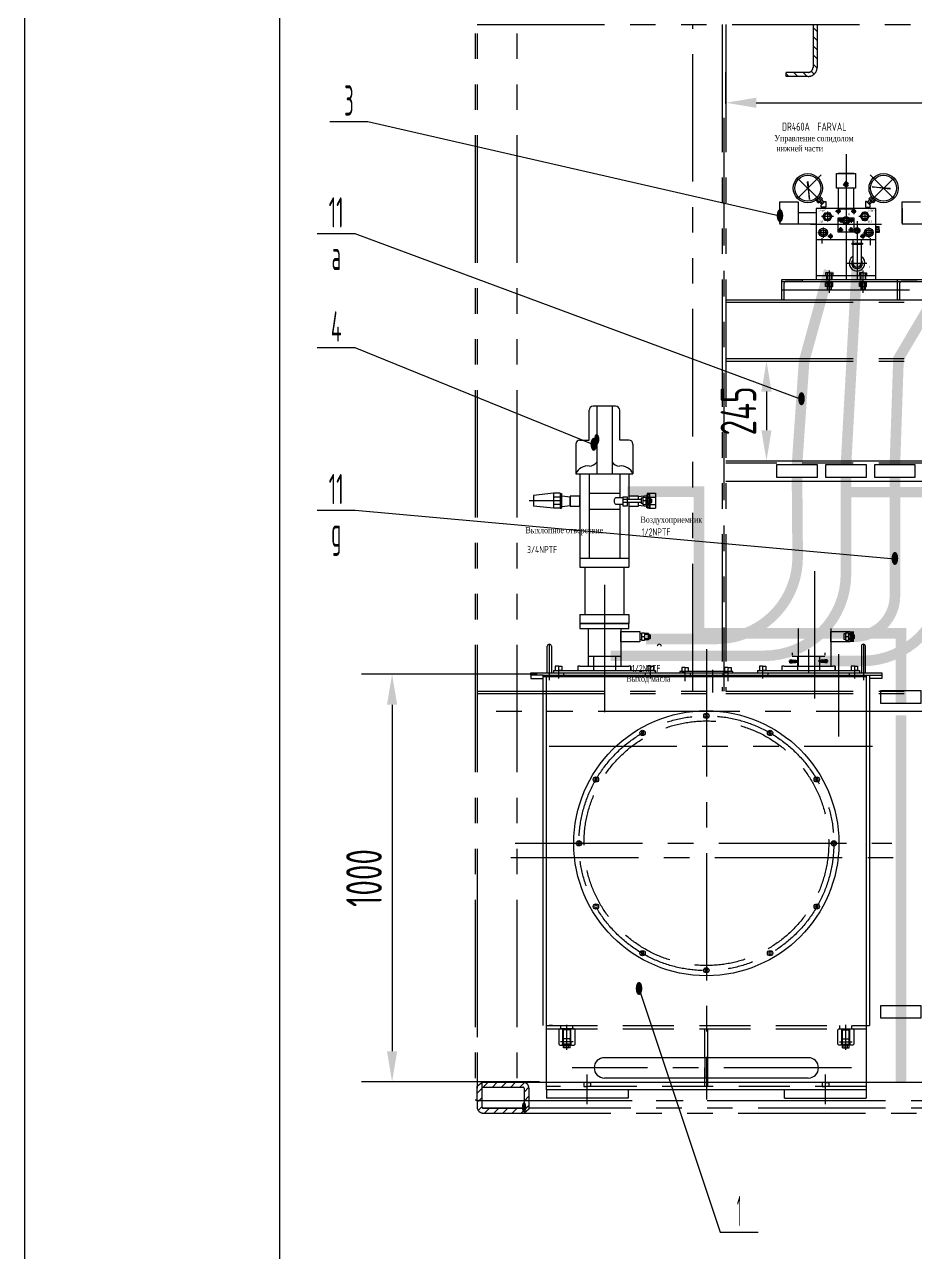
# Model space of a CAD drawing. Header units: millimetres. Extents: x 87 to 10587, y 0 to 7425.
# Drawn here: x 87 to 2271, y 1938 to 4950 of the extents above; entities that cross this region are included whole.
import ezdxf
from ezdxf.enums import TextEntityAlignment as Align

# ---------------------------------------------------------------- set-up
doc = ezdxf.new("R2010")
doc.units = ezdxf.units.MM
doc.header["$LTSCALE"] = 250
for name, pattern in [('F', [0.75, 0.5, -0.25]), ('G', [2, 1.25, -0.25, 0.25, -0.25]), ('K', [2.5, 1.25, -0.25, 0.25, -0.25, 0.25, -0.25])]:
    doc.linetypes.add(name, pattern=pattern)
for name, color, linetype in [('01', 7, 'Continuous'), ('02', 1, 'Continuous'), ('04', 2, 'F'), ('05', 4, 'G'), ('07', 6, 'K'), ('08', 1, 'Continuous'), ('11', 3, 'Continuous')]:
    doc.layers.add(name, color=color, linetype=linetype)
doc.styles.get("Standard").update_dxf_attribs({"font": 'isocp', "width": 0.707, "bigfont": 'intecad.shx'})
doc.dimstyles.new('INTE', dxfattribs={"dimscale": 25, "dimtxt": 3.5, "dimasz": 3, "dimexe": 3, "dimexo": 0, "dimgap": 1, "dimtad": 1, "dimdec": 1, "dimdsep": 46, "dimtxsty": 'Standard', "dimcen": 0, "dimclrd": 1, "dimclre": 1, "dimclrt": 3, "dimadec": 0, "dimazin": 0, "dimtfac": 1, "dimtdec": 1, "dimtmove": 0, "dimatfit": 0, "dimfxl": 1, "dimarcsym": 0})

# ---------------------------------------------------------------- blocks, each defined once
blk = doc.blocks.new('*D96')
at = {"layer": '08', "color": 1, "lineweight": -2}
for p, q in [((1343.5, 3356.3), (912.9, 3356.3)), ((987.9, 3281.3), (987.9, 2431.3)), ((1349.5, 2356.3), (912.9, 2356.3))]:
    blk.add_line(p, q, dxfattribs=at)
at = {"layer": '08', "color": 1}
for points in [[(975.4, 3281.3), (1000.4, 3281.3), (987.9, 3356.3)], [(975.4, 2431.3), (1000.4, 2431.3), (987.9, 2356.3)]]:
    blk.add_solid(points, dxfattribs=at)
at = {"layer": 'Defpoints', "color": 0}
for p in [(1343.5, 3356.3), (987.9, 2356.3), (1349.5, 2356.3)]:
    blk.add_point(p, dxfattribs=at)
at = {"layer": '08', "color": 3, "insert": (919.1, 2856.3), "char_height": 87.5, "attachment_point": 5, "rotation": 90}
blk.add_mtext('1000', dxfattribs=at)
blk = doc.blocks.new('*U88')
at = {"layer": '01'}
for p, q in [((-7.9, 7.1), (0, 7.1)), ((-7.9, 0), (-7.9, 7.1)), ((-7.9, 4), (0, 4)), ((0, 7.1), (0, 0)), ((0, -7.1), (0, 0)), ((-7.9, 0), (-7.9, -7.1)), ((-7.9, -4), (0, -4)), ((-7.9, -7.1), (0, -7.1))]:
    blk.add_line(p, q, dxfattribs=at)
at = {"layer": '05'}
blk.add_line((-9, 0), (1.1, 0), dxfattribs=at)
blk = doc.blocks.new('*U87')
blk.add_circle((0, 0), 2.29)
at = {"layer": '01'}
for p, q in [((0, 2.3), (-2, 1.1)), ((-2, 1.1), (-2, -1.1)), ((2, 1.1), (0, 2.3)), ((2, -1.1), (2, 1.1)), ((-2, -1.1), (0, -2.3)), ((0, -2.3), (2, -1.1))]:
    blk.add_line(p, q, dxfattribs=at)
blk.add_circle((0, 0), 4.25, dxfattribs=at)
at = {"layer": '05'}
for p, q in [((-6.7, 0), (5.9, 0)), ((0, 6.3), (0, -6.7))]:
    blk.add_line(p, q, dxfattribs=at)
blk = doc.blocks.new('*U86')
blk.add_circle((0, 0), 6.86)
at = {"layer": '01'}
for p, q in [((0, 6.9), (-5.9, 3.4)), ((-5.9, 3.4), (-5.9, -3.4)), ((5.9, 3.4), (0, 6.9)), ((5.9, -3.4), (5.9, 3.4)), ((-5.9, -3.4), (0, -6.9)), ((0, -6.9), (5.9, -3.4))]:
    blk.add_line(p, q, dxfattribs=at)
blk.add_circle((0, 0), 10.5, dxfattribs=at)
at = {"layer": '05'}
for p, q in [((-13, 0), (12.1, 0)), ((0, 12.5), (0, -12.9))]:
    blk.add_line(p, q, dxfattribs=at)
blk = doc.blocks.new('*U89')
at = {"layer": '01'}
for p, q in [((-7, 8.1), (-7, -8.1)), ((-7, 4), (0, 4)), ((0, 10.7), (15, 9.4)), ((15, 9.4), (15, -9.4)), ((-7, -4), (0, -4)), ((0, -10.7), (15, -9.4))]:
    blk.add_line(p, q, dxfattribs=at)
at = {"layer": '01', "color": 7, "linetype": 'Continuous'}
for p, q in [((-7, 8.1), (0, 8.1)), ((0, -10.7), (0, 10.7)), ((-7, -8.1), (0, -8.1))]:
    blk.add_line(p, q, dxfattribs=at)
at = {"layer": '02', "color": 1, "linetype": 'Continuous'}
for p, q in [((0, 9.7), (15, 8.4)), ((0, -9.7), (15, -8.4))]:
    blk.add_line(p, q, dxfattribs=at)
at = {"layer": '05'}
for p, q in [((-12, 0), (20, 0)), ((7.5, 15.7), (7.5, -15.7))]:
    blk.add_line(p, q, dxfattribs=at)
blk = doc.blocks.new('*D104')
at = {"layer": '08', "color": 1, "lineweight": -2}
for p, q in [((1806, 4124.5), (1980.9, 4124.5)), ((1905.9, 4049.5), (1905.9, 3954.5)), ((1806, 3879.5), (1980.9, 3879.5))]:
    blk.add_line(p, q, dxfattribs=at)
at = {"layer": '08', "color": 1}
for points in [[(1893.4, 4049.5), (1918.4, 4049.5), (1905.9, 4124.5)], [(1893.4, 3954.5), (1918.4, 3954.5), (1905.9, 3879.5)]]:
    blk.add_solid(points, dxfattribs=at)
at = {"layer": 'Defpoints', "color": 0}
for p in [(1806, 4124.5), (1806, 3879.5), (1905.9, 3879.5)]:
    blk.add_point(p, dxfattribs=at)
at = {"layer": '08', "color": 3, "insert": (1837.2, 4002), "char_height": 87.5, "attachment_point": 5, "rotation": 90}
blk.add_mtext('245', dxfattribs=at)
blk = doc.blocks.new('*D112')
at = {"layer": '08', "color": 1, "lineweight": -2}
for p, q in [((1806, 4755.4), (1806, 4833)), ((2970.5, 4755.4), (2970.5, 4833)), ((1881, 4758), (2895.5, 4758))]:
    blk.add_line(p, q, dxfattribs=at)
at = {"layer": '08', "color": 1}
for points in [[(1881, 4770.5), (1881, 4745.5), (1806, 4758)], [(2895.5, 4770.5), (2895.5, 4745.5), (2970.5, 4758)]]:
    blk.add_solid(points, dxfattribs=at)
at = {"layer": 'Defpoints', "color": 0}
for p in [(1806, 4755.4), (2970.5, 4758), (2970.5, 4755.4)]:
    blk.add_point(p, dxfattribs=at)
at = {"layer": '08', "color": 3, "insert": (2388.2, 4826.7), "char_height": 87.5, "attachment_point": 5}
blk.add_mtext('1164.5', dxfattribs=at)
blk = doc.blocks.new('*U132')
at = {"layer": '01'}
blk.add_lwpolyline([(25, 292), (25, 5)], dxfattribs=at)
at = {"layer": '02'}
blk.add_lwpolyline([(0, 297), (0, 0)], dxfattribs=at)

msp = doc.modelspace()

# ---------------------------------------------------------------- hatches: boundary and pattern name
at = {"layer": '01'}
h = msp.add_hatch(dxfattribs=at)
h.set_pattern_fill('ANSI37', color=256, angle=6.75318, style=0)
h.set_pattern_definition([(51.7532, (1956.1028, 4355.0168), (-2.49349, 1.965485), []), (141.7532, (1956.1028, 4355.0168), (-1.965485, -2.49349), [])])
h.paths.add_polyline_path([(2094.867, 4558.406, 1), (2107.016, 4558.406, 1)])
at = {"layer": '07', "linetype": 'K'}
h = msp.add_hatch(dxfattribs=at)
h.set_pattern_fill('ANSI31', color=6, scale=5, angle=90, style=0)
h.set_pattern_definition([(135, (-30401.414, 5955.704), (-11.22532, -11.22532), [])])
h.paths.add_polyline_path([(2029.993, 4949.584), (2019.993, 4949.584), (2019.993, 4844.584, -0.41421356), (2007.993, 4832.584), (1953.993, 4832.584), (1953.993, 4822.584), (2007.993, 4822.584, 0.41421356), (2029.993, 4844.584)])
h = msp.add_hatch(dxfattribs=at)
h.set_pattern_fill('ANSI31', color=6, scale=5, style=0)
h.set_pattern_definition([(45, (-30401.414, 5955.704), (-11.22532, 11.22532), [])])
h.paths.add_polyline_path([(1208.493, 2355.584), (1208.493, 2343.584), (1308.493, 2343.584, -0.41421356), (1311.493, 2340.584), (1311.493, 2279.584), (1323.493, 2289.584), (1323.493, 2340.584, 0.41421356), (1308.493, 2355.584)])
h.paths.add_polyline_path([(1208.493, 2355.584), (1196.493, 2345.584), (1196.493, 2311.084), (1196.493, 2294.584, 0.41421356), (1211.493, 2279.584), (1311.493, 2279.584), (1311.493, 2291.584), (1211.493, 2291.584, -0.41421356), (1208.493, 2294.584)])

# ---------------------------------------------------------------- linework, layer by layer
for p, q in [((2052.761, 4319.494), (2052.761, 4319.243)), ((2065.962, 4319.494), (2065.962, 4319.243)), ((2135.761, 4319.494), (2135.761, 4319.243)), ((2148.962, 4319.494), (2148.962, 4319.243)), ((1620.112, 3789.303), (1610.069, 3789.303)), ((1620.112, 3773.303), (1610.069, 3773.303)), ((1620.112, 3773.303), (1620.112, 3789.303)), ((1622.52, 3775.905), (1622.52, 3786.702)), ((1625.093, 3777.844), (1625.093, 3784.762)), ((1616.602, 3456.166), (1606.559, 3456.166)), ((1616.602, 3456.166), (1606.559, 3456.166)), ((1616.602, 3440.166), (1606.559, 3440.166)), ((1616.602, 3440.166), (1606.559, 3440.166)), ((1616.602, 3440.166), (1616.602, 3456.166)), ((1616.602, 3440.166), (1616.602, 3456.166)), ((1619.01, 3442.767), (1619.01, 3453.564)), ((1619.01, 3442.767), (1619.01, 3453.564)), ((1621.583, 3444.706), (1621.583, 3451.625)), ((1621.583, 3444.706), (1621.583, 3451.625)), ((2117.062, 3456.166), (2107.02, 3456.166)), ((2117.062, 3440.166), (2107.02, 3440.166)), ((2117.062, 3440.166), (2117.062, 3456.166)), ((2119.47, 3442.767), (2119.47, 3453.564)), ((2122.043, 3444.706), (2122.043, 3451.625)), ((1962.953, 3391.646), (1968.953, 3391.646)), ((1962.953, 3388.588), (1968.953, 3388.588)), ((1962.953, 3387.404), (1968.953, 3387.404)), ((1962.953, 3384.346), (1968.953, 3384.346)), ((2054.953, 3391.646), (2048.953, 3391.646)), ((2054.953, 3388.588), (2048.953, 3388.588)), ((2054.953, 3387.404), (2048.953, 3387.404)), ((2054.953, 3384.346), (2048.953, 3384.346))]:
    msp.add_line(p, q)
for points in [[(2060.655, 4488.429), (2066.272, 4479.006), (2060.921, 4469.431), (2049.952, 4469.277), (2044.335, 4478.7), (2049.686, 4488.275)], [(2141.499, 4488.994), (2136.014, 4479.494), (2141.499, 4469.994), (2152.468, 4469.994), (2157.953, 4479.494), (2152.468, 4488.994)], [(1603.843, 3790.803), (1610.069, 3790.803), (1610.069, 3771.803), (1603.843, 3771.803)], [(1600.333, 3457.666), (1606.559, 3457.666), (1606.559, 3438.666), (1600.333, 3438.666)], [(1600.333, 3457.666), (1606.559, 3457.666), (1606.559, 3438.666), (1600.333, 3438.666)], [(2100.793, 3457.666), (2107.02, 3457.666), (2107.02, 3438.666), (2100.793, 3438.666)]]:
    msp.add_lwpolyline(points, close=True)
at = {"layer": '01'}
for p, q in [((2005.332, 4563.265), (2008.025, 4564.417)), ((2005.332, 4563.265), (2011.691, 4520.442)), ((2011.691, 4520.442), (2008.025, 4564.417)), ((2207.931, 4545.68), (2165.108, 4552.039)), ((2165.108, 4552.039), (2209.083, 4548.373)), ((2209.083, 4548.373), (2207.931, 4545.68)), ((2032.467, 4523.093), (2027.446, 4518.073)), ((2027.446, 4518.073), (2033.032, 4512.487)), ((2029.638, 4520.265), (2041.659, 4508.244)), ((2032.467, 4523.093), (2037.487, 4528.114)), ((2035.295, 4525.922), (2047.316, 4513.901)), ((2037.487, 4528.114), (2043.073, 4522.528)), ((2043.073, 4522.528), (2038.053, 4517.507)), ((2164.931, 4525.922), (2152.91, 4513.901)), ((2162.739, 4528.114), (2157.153, 4522.528)), ((2157.153, 4522.528), (2162.173, 4517.507)), ((2170.588, 4520.265), (2158.567, 4508.244)), ((2167.76, 4523.093), (2162.739, 4528.114)), ((2172.78, 4518.073), (2167.194, 4512.487)), ((2167.76, 4523.093), (2172.78, 4518.073)), ((1938.983, 4514.793), (1983.487, 4514.793)), ((1938.983, 4462.341), (1938.983, 4514.793)), ((1938.983, 4498.494), (1938.983, 4460.494)), ((1983.487, 4514.793), (1983.487, 4460.494)), ((1983.487, 4488.567), (2027.983, 4488.567)), ((2027.983, 4498.494), (2027.983, 4324.494)), ((2173.983, 4498.494), (2027.983, 4498.494)), ((2027.983, 4488.567), (2027.983, 4460.494)), ((2033.032, 4512.487), (2038.053, 4517.507)), ((2042.787, 4509.375), (2039.252, 4512.91)), ((2048.811, 4515.396), (2040.164, 4506.749)), ((2047.316, 4513.901), (2041.659, 4508.244)), ((2042.67, 4501.891), (2042.67, 4498.494)), ((2046.803, 4513.391), (2043.268, 4516.926)), ((2048.517, 4501.891), (2048.517, 4498.494)), ((2048.811, 4515.396), (2051.835, 4515.396)), ((2151.415, 4515.396), (2148.391, 4515.396)), ((2151.415, 4515.396), (2160.062, 4506.749)), ((2151.709, 4501.891), (2151.709, 4498.494)), ((2152.91, 4513.901), (2158.567, 4508.244)), ((2153.423, 4513.391), (2156.958, 4516.926)), ((2157.439, 4509.375), (2160.975, 4512.91)), ((2157.556, 4501.891), (2157.556, 4498.494)), ((2167.194, 4512.487), (2162.173, 4517.507)), ((2173.983, 4324.494), (2173.983, 4498.494)), ((2238.983, 4462.341), (2238.983, 4514.793)), ((2238.983, 4514.793), (2283.487, 4514.793)), ((2238.983, 4498.494), (2238.983, 4460.494)), ((2027.983, 4460.494), (1938.983, 4460.494)), ((2327.983, 4460.494), (2238.983, 4460.494)), ((2027.983, 4422.494), (2173.983, 4422.494)), ((2115.009, 4413.61), (2115.009, 4410.948)), ((2115.009, 4413.61), (2141.381, 4413.61)), ((2115.009, 4410.948), (2141.381, 4410.948)), ((2141.381, 4413.61), (2141.381, 4410.948)), ((2050.688, 4340.894), (2050.688, 4334.494)), ((2059.483, 4340.894), (2050.688, 4340.894)), ((2054.483, 4340.894), (2054.483, 4334.494)), ((2059.483, 4340.894), (2068.278, 4340.894)), ((2064.483, 4340.894), (2064.483, 4334.494)), ((2068.278, 4340.894), (2068.278, 4334.494)), ((2133.688, 4340.894), (2133.688, 4334.494)), ((2142.483, 4340.894), (2133.688, 4340.894)), ((2137.483, 4340.894), (2137.483, 4334.494)), ((2142.483, 4340.894), (2151.278, 4340.894)), ((2147.483, 4340.894), (2147.483, 4334.494)), ((2151.278, 4340.894), (2151.278, 4334.494)), ((1943.746, 4324.494), (2627.983, 4324.494)), ((1943.746, 4324.494), (1993.746, 4324.494)), ((1943.746, 4274.494), (1943.746, 4324.494)), ((1943.746, 4319.494), (2627.983, 4319.494)), ((2027.983, 4334.494), (2173.983, 4334.494)), ((2050.688, 4334.494), (2059.483, 4334.494)), ((2050.688, 4307.143), (2050.688, 4316.643)), ((2050.688, 4316.643), (2059.483, 4316.643)), ((2059.483, 4307.143), (2050.688, 4307.143)), ((2051.783, 4319.243), (2051.783, 4316.643)), ((2059.483, 4319.243), (2051.783, 4319.243)), ((2051.783, 4316.643), (2059.483, 4316.643)), ((2054.483, 4319.494), (2054.483, 4299.494)), ((2054.483, 4307.143), (2054.483, 4316.643)), ((2059.483, 4316.643), (2057.982, 4319.243)), ((2068.278, 4334.494), (2059.483, 4334.494)), ((2059.483, 4319.243), (2060.984, 4316.643)), ((2059.483, 4319.243), (2067.183, 4319.243)), ((2068.278, 4316.643), (2059.483, 4316.643)), ((2067.183, 4316.643), (2059.483, 4316.643)), ((2059.483, 4307.143), (2068.278, 4307.143)), ((2064.483, 4319.494), (2064.483, 4299.494)), ((2064.483, 4307.143), (2064.483, 4316.643)), ((2067.183, 4319.243), (2067.183, 4316.643)), ((2068.278, 4307.143), (2068.278, 4316.643)), ((2133.688, 4334.494), (2142.483, 4334.494)), ((2133.688, 4316.643), (2142.483, 4316.643)), ((2133.688, 4307.143), (2133.688, 4316.643)), ((2142.483, 4307.143), (2133.688, 4307.143)), ((2142.483, 4319.243), (2134.783, 4319.243)), ((2134.783, 4319.243), (2134.783, 4316.643)), ((2134.783, 4316.643), (2142.483, 4316.643)), ((2137.483, 4319.494), (2137.483, 4299.494)), ((2137.483, 4307.143), (2137.483, 4316.643)), ((2142.483, 4316.643), (2140.982, 4319.243)), ((2151.278, 4334.494), (2142.483, 4334.494)), ((2142.483, 4319.243), (2150.183, 4319.243)), ((2142.483, 4319.243), (2143.984, 4316.643)), ((2150.183, 4316.643), (2142.483, 4316.643)), ((2151.278, 4316.643), (2142.483, 4316.643)), ((2142.483, 4307.143), (2151.278, 4307.143)), ((2147.483, 4319.494), (2147.483, 4299.494)), ((2147.483, 4307.143), (2147.483, 4316.643)), ((2150.183, 4319.243), (2150.183, 4316.643)), ((2151.278, 4307.143), (2151.278, 4316.643)), ((2226.951, 4274.494), (2226.951, 4324.494)), ((2226.951, 4324.494), (2276.951, 4324.494)), ((2054.483, 4299.494), (2059.483, 4299.494)), ((2064.483, 4299.494), (2059.483, 4299.494)), ((2137.483, 4299.494), (2142.483, 4299.494)), ((2147.483, 4299.494), (2142.483, 4299.494)), ((1943.746, 4274.494), (2627.983, 4274.494)), ((1943.746, 4274.494), (1947.096, 4274.494)), ((2226.951, 4274.494), (2230.301, 4274.494)), ((1536.133, 4013.623), (1480.853, 4013.623)), ((1489.673, 4013.623), (1489.673, 3847.654)), ((1527.313, 4013.623), (1527.313, 3847.654)), ((1470.853, 3930.638), (1470.853, 4003.623)), ((1546.133, 3930.638), (1546.133, 4003.623)), ((1438.493, 3920.638), (1438.493, 3847.654)), ((1448.493, 3930.638), (1470.853, 3930.638)), ((1568.493, 3930.638), (1546.133, 3930.638)), ((1578.493, 3920.638), (1578.493, 3847.654)), ((1438.493, 3847.654), (1578.493, 3847.654)), ((1448.493, 3847.654), (1448.493, 3618.623)), ((1471.031, 3847.654), (1471.031, 3640.623)), ((1545.955, 3847.654), (1545.955, 3789.061)), ((1568.493, 3847.654), (1568.493, 3785.309)), ((1383.487, 3800.092), (1334.743, 3794.617)), ((1383.487, 3800.092), (1383.487, 3763.141)), ((1399.743, 3800.092), (1383.487, 3800.092)), ((1399.743, 3800.092), (1399.743, 3763.141)), ((1399.743, 3799.617), (1399.743, 3763.617)), ((1399.743, 3799.617), (1399.743, 3763.617)), ((1399.743, 3799.617), (1403.359, 3799.617)), ((1403.359, 3799.617), (1403.359, 3763.617)), ((1471.031, 3800.319), (1545.955, 3800.319)), ((1620.294, 3797.317), (1612.294, 3797.317)), ((1612.294, 3797.317), (1612.294, 3789.303)), ((1613.628, 3799.617), (1613.628, 3763.617)), ((1617.243, 3799.617), (1613.628, 3799.617)), ((1617.243, 3800.092), (1617.243, 3763.141)), ((1617.243, 3800.092), (1633.499, 3800.092)), ((1617.243, 3799.617), (1617.243, 3763.617)), ((1617.243, 3799.617), (1617.243, 3763.617)), ((1620.294, 3786.702), (1620.294, 3797.317)), ((1633.499, 3800.092), (1633.499, 3763.141)), ((1334.743, 3794.617), (1334.743, 3768.617)), ((1383.487, 3763.141), (1334.743, 3768.617)), ((1399.743, 3790.854), (1383.487, 3790.854)), ((1399.743, 3772.379), (1383.487, 3772.379)), ((1404.692, 3793.623), (1424.692, 3791.159)), ((1404.692, 3767.623), (1424.692, 3770.086)), ((1424.692, 3770.086), (1424.692, 3791.159)), ((1545.955, 3773.321), (1545.955, 3640.623)), ((1568.493, 3777.298), (1568.493, 3618.623)), ((1612.294, 3793.623), (1592.294, 3791.159)), ((1592.294, 3785.309), (1592.294, 3791.159)), ((1592.294, 3770.086), (1592.294, 3777.298)), ((1612.294, 3767.623), (1592.294, 3770.086)), ((1603.843, 3788.8), (1598.74, 3788.04)), ((1598.74, 3788.04), (1598.74, 3774.566)), ((1603.843, 3773.807), (1598.74, 3774.566)), ((1610.069, 3781.303), (1603.843, 3781.303)), ((1620.294, 3790.842), (1612.294, 3790.842)), ((1612.294, 3764.367), (1612.294, 3773.303)), ((1620.294, 3770.842), (1612.294, 3770.842)), ((1617.243, 3790.854), (1633.499, 3790.854)), ((1617.243, 3772.379), (1633.499, 3772.379)), ((1620.294, 3775.905), (1620.294, 3764.367)), ((1622.52, 3786.702), (1625.093, 3784.762)), ((1622.52, 3775.905), (1625.093, 3777.844)), ((1399.743, 3763.141), (1383.487, 3763.141)), ((1399.743, 3763.617), (1403.359, 3763.617)), ((1471.031, 3760.927), (1545.955, 3760.927)), ((1620.294, 3764.367), (1612.294, 3764.367)), ((1617.243, 3763.617), (1613.628, 3763.617)), ((1617.243, 3763.141), (1633.499, 3763.141)), ((1448.493, 3640.623), (1568.493, 3640.623)), ((1448.493, 3618.623), (1568.493, 3618.623)), ((1460.493, 3618.623), (1460.493, 3502.623)), ((1556.493, 3618.623), (1556.493, 3502.623)), ((1448.493, 3502.623), (1568.493, 3502.623)), ((1448.493, 3502.623), (1448.493, 3480.623)), ((1568.493, 3502.623), (1568.493, 3480.623)), ((1448.493, 3480.623), (1568.493, 3480.623)), ((1448.493, 3480.623), (1568.493, 3480.623)), ((1448.493, 3480.623), (1448.493, 3468.028)), ((1448.493, 3480.623), (1568.493, 3480.623)), ((1448.493, 3468.028), (1568.493, 3468.028)), ((1468.493, 3468.028), (1468.493, 3375.623)), ((1548.493, 3468.028), (1548.493, 3375.623)), ((1568.493, 3468.028), (1568.493, 3480.623)), ((1983.953, 3468.028), (1983.953, 3375.623)), ((2063.953, 3468.028), (2063.953, 3375.623)), ((1600.333, 3455.662), (1595.23, 3454.903)), ((1600.333, 3455.662), (1595.23, 3454.903)), ((1595.23, 3454.903), (1595.23, 3441.428)), ((1595.23, 3454.903), (1595.23, 3441.428)), ((1600.333, 3440.669), (1595.23, 3441.428)), ((1600.333, 3440.669), (1595.23, 3441.428)), ((1606.559, 3448.166), (1600.333, 3448.166)), ((1606.559, 3448.166), (1600.333, 3448.166)), ((1619.01, 3453.564), (1621.583, 3451.625)), ((1619.01, 3453.564), (1621.583, 3451.625)), ((1619.01, 3442.767), (1621.583, 3444.706)), ((1619.01, 3442.767), (1621.583, 3444.706)), ((2100.793, 3455.662), (2095.69, 3454.903)), ((2095.69, 3454.903), (2095.69, 3441.428)), ((2100.793, 3440.669), (2095.69, 3441.428)), ((2107.02, 3448.166), (2100.793, 3448.166)), ((2119.47, 3453.564), (2122.043, 3451.625)), ((2119.47, 3442.767), (2122.043, 3444.706)), ((1388.071, 3375.623), (1388.071, 3365.623)), ((1396.071, 3375.623), (1388.071, 3375.623)), ((1396.071, 3375.623), (1404.071, 3375.623)), ((1404.071, 3375.623), (1404.071, 3365.623)), ((1468.493, 3400.623), (1548.493, 3400.623)), ((1468.493, 3400.623), (1548.493, 3400.623)), ((1612.915, 3375.623), (1612.915, 3365.623)), ((1620.915, 3375.623), (1612.915, 3375.623)), ((1620.915, 3375.623), (1628.915, 3375.623)), ((1628.915, 3375.623), (1628.915, 3365.623)), ((1888.531, 3375.623), (1888.531, 3365.623)), ((1896.531, 3375.623), (1888.531, 3375.623)), ((1896.531, 3375.623), (1904.531, 3375.623)), ((1904.531, 3375.623), (1904.531, 3365.623)), ((1962.953, 3391.646), (1962.953, 3387.996)), ((1962.953, 3384.346), (1962.953, 3387.996)), ((1968.953, 3400.623), (2048.953, 3400.623)), ((2054.953, 3391.646), (2054.953, 3387.996)), ((2054.953, 3384.346), (2054.953, 3387.996)), ((2113.375, 3375.623), (2113.375, 3365.623)), ((2121.375, 3375.623), (2113.375, 3375.623)), ((2121.375, 3375.623), (2129.375, 3375.623)), ((2129.375, 3375.623), (2129.375, 3365.623)), ((1328.493, 3353.623), (1328.493, 3359.623)), ((1328.493, 3359.623), (2188.493, 3359.623)), ((1358.493, 3353.623), (1328.493, 3353.623)), ((1328.493, 3353.623), (1328.493, 3345.623)), ((1328.493, 3345.623), (1358.493, 3345.623)), ((1358.493, 3353.623), (2158.493, 3353.623)), ((1358.493, 2494.623), (1358.493, 3353.623)), ((1366.493, 2336.623), (1366.493, 3350.623)), ((1383.493, 3365.623), (1633.493, 3365.623)), ((1383.493, 3365.623), (1383.493, 3359.623)), ((1388.071, 3365.623), (1396.071, 3365.623)), ((1404.071, 3365.623), (1396.071, 3365.623)), ((1612.915, 3365.623), (1620.915, 3365.623)), ((1628.915, 3365.623), (1620.915, 3365.623)), ((1633.493, 3365.623), (1633.493, 3359.623)), ((1697.993, 3372.623), (1697.993, 3362.623)), ((1705.993, 3372.623), (1697.993, 3372.623)), ((1697.993, 3362.623), (1705.993, 3362.623)), ((1705.993, 3372.623), (1713.993, 3372.623)), ((1713.993, 3362.623), (1705.993, 3362.623)), ((1713.993, 3372.623), (1713.993, 3362.623)), ((1802.993, 3372.623), (1802.993, 3362.623)), ((1810.993, 3372.623), (1802.993, 3372.623)), ((1802.993, 3362.623), (1810.993, 3362.623)), ((1810.993, 3372.623), (1818.993, 3372.623)), ((1818.993, 3362.623), (1810.993, 3362.623)), ((1818.993, 3372.623), (1818.993, 3362.623)), ((1883.953, 3365.623), (2133.953, 3365.623)), ((1883.953, 3365.623), (1883.953, 3359.623)), ((1888.531, 3365.623), (1896.531, 3365.623)), ((1904.531, 3365.623), (1896.531, 3365.623)), ((2113.375, 3365.623), (2121.375, 3365.623)), ((2129.375, 3365.623), (2121.375, 3365.623)), ((2133.953, 3365.623), (2133.953, 3359.623)), ((2150.493, 3353.623), (2150.493, 2316.623)), ((2158.493, 3353.623), (2158.493, 2494.623)), ((2158.493, 3353.623), (2188.493, 3353.623)), ((2188.493, 3345.623), (2158.493, 3345.623)), ((2188.493, 3359.623), (2188.493, 3353.623)), ((2188.493, 3353.623), (2188.493, 3345.623)), ((1381.493, 2494.623), (1373.493, 2494.623)), ((1754.493, 2486.623), (1762.493, 2486.623)), ((2150.493, 2494.623), (2158.493, 2494.623)), ((1754.493, 2415.623), (1754.493, 2365.623)), ((1762.493, 2365.623), (1762.493, 2415.623)), ((1458.493, 2354.623), (1458.493, 2344.623)), ((1466.493, 2354.623), (1458.493, 2354.623)), ((1466.493, 2354.623), (1474.493, 2354.623)), ((1474.493, 2354.623), (1474.493, 2344.623)), ((2042.493, 2354.623), (2042.493, 2344.623)), ((2050.493, 2354.623), (2042.493, 2354.623)), ((2050.493, 2354.623), (2058.493, 2354.623)), ((2058.493, 2354.623), (2058.493, 2344.623)), ((1366.493, 2336.623), (1366.493, 2316.623)), ((1458.493, 2344.623), (1466.493, 2344.623)), ((1474.493, 2344.623), (1466.493, 2344.623)), ((1566.493, 2336.623), (1566.493, 2316.623)), ((1950.493, 2316.623), (1950.493, 2336.623)), ((2042.493, 2344.623), (2050.493, 2344.623)), ((2058.493, 2344.623), (2050.493, 2344.623))]:
    msp.add_line(p, q, dxfattribs=at)
at = {"layer": '01', "color": 7, "linetype": 'Continuous'}
for p, q in [((2117.875, 4422.494), (2117.875, 4364.494)), ((2138.092, 4422.494), (2138.092, 4364.494)), ((1805.993, 3879.479), (2970.493, 3879.479)), ((1805.993, 3829.479), (2970.493, 3829.479)), ((1622.52, 3786.702), (1620.112, 3786.702)), ((1622.52, 3775.905), (1620.112, 3775.905)), ((1622.52, 3775.905), (1620.112, 3775.905)), ((1619.01, 3453.564), (1616.602, 3453.564)), ((1619.01, 3453.564), (1616.602, 3453.564)), ((1619.01, 3442.767), (1616.602, 3442.767)), ((1619.01, 3442.767), (1616.602, 3442.767)), ((1619.01, 3442.767), (1616.602, 3442.767)), ((1619.01, 3442.767), (1616.602, 3442.767)), ((2119.47, 3453.564), (2117.062, 3453.564)), ((2119.47, 3442.767), (2117.062, 3442.767)), ((2119.47, 3442.767), (2117.062, 3442.767)), ((1443.493, 3375.623), (1443.493, 3365.623)), ((1448.493, 3375.623), (1443.493, 3375.623)), ((1443.493, 3375.623), (1443.493, 3365.623)), ((1448.493, 3375.623), (1568.493, 3375.623)), ((1573.493, 3375.623), (1568.493, 3375.623)), ((1573.493, 3375.623), (1573.493, 3365.623)), ((1573.493, 3365.623), (1573.493, 3375.623)), ((1943.953, 3375.623), (1943.953, 3365.623)), ((1948.953, 3375.623), (1943.953, 3375.623)), ((1943.953, 3375.623), (1943.953, 3365.623)), ((1948.953, 3375.623), (2068.953, 3375.623)), ((2073.953, 3375.623), (2068.953, 3375.623)), ((2073.953, 3375.623), (2073.953, 3365.623)), ((2073.953, 3365.623), (2073.953, 3375.623)), ((1358.493, 3350.623), (2150.493, 3350.623)), ((2008.493, 2415.623), (1508.493, 2415.623)), ((2008.493, 2365.623), (1508.493, 2365.623)), ((2150.493, 2336.623), (1366.493, 2336.623)), ((1566.493, 2316.623), (1366.493, 2316.623)), ((1950.493, 2316.623), (2150.493, 2316.623))]:
    msp.add_line(p, q, dxfattribs=at)
at = {"layer": '01'}
for points in [[(2077.349, 4584.494), (2123.972, 4584.494), (2123.972, 4548.303), (2077.349, 4548.303)], [(2081.983, 4475.874), (2119.983, 4475.874), (2119.983, 4440.252), (2081.983, 4440.252)], [(1424.692, 3768.027), (1448.493, 3768.027), (1448.493, 3793.219), (1424.692, 3793.219)], [(1554.628, 3791.09), (1564.415, 3791.09), (1564.415, 3768.791), (1554.628, 3768.791)], [(1554.628, 3785.309), (1598.74, 3785.309), (1598.74, 3777.298), (1554.628, 3777.298)], [(1548.493, 3460.663), (1595.23, 3460.663), (1595.23, 3435.668), (1548.493, 3435.668)], [(1548.493, 3460.663), (1595.23, 3460.663), (1595.23, 3435.668), (1548.493, 3435.668)], [(2063.953, 3460.663), (2110.69, 3460.663), (2110.69, 3435.668), (2063.953, 3435.668)], [(1693.493, 3359.623), (1823.493, 3359.623), (1823.493, 3362.623), (1693.493, 3362.623)], [(1756.761, 3257.123), (1755.029, 3254.123), (1756.761, 3251.123), (1760.225, 3251.123), (1761.957, 3254.123), (1760.225, 3257.123)], [(1599.243, 3213.988), (1599.243, 3210.524), (1602.243, 3208.792), (1605.243, 3210.524), (1605.243, 3213.988), (1602.243, 3215.72)], [(1914.743, 3215.72), (1911.743, 3213.988), (1911.743, 3210.524), (1914.743, 3208.792), (1917.743, 3210.524), (1917.743, 3213.988)], [(1484.396, 3097.873), (1486.128, 3094.873), (1489.592, 3094.873), (1491.324, 3097.873), (1489.592, 3100.873), (1486.128, 3100.873)], [(2030.858, 3100.873), (2027.394, 3100.873), (2025.662, 3097.873), (2027.394, 3094.873), (2030.858, 3094.873), (2032.59, 3097.873)], [(1442.993, 2939.891), (1445.993, 2938.159), (1448.993, 2939.891), (1448.993, 2943.355), (1445.993, 2945.087), (1442.993, 2943.355)], [(2073.993, 2943.355), (2070.993, 2945.087), (2067.993, 2943.355), (2067.993, 2939.891), (2070.993, 2938.159), (2073.993, 2939.891)], [(1486.128, 2783.373), (1489.592, 2783.373), (1491.324, 2786.373), (1489.592, 2789.373), (1486.128, 2789.373), (1484.396, 2786.373)], [(2032.59, 2786.373), (2030.858, 2789.373), (2027.394, 2789.373), (2025.662, 2786.373), (2027.394, 2783.373), (2030.858, 2783.373)], [(1602.243, 2668.526), (1605.243, 2670.258), (1605.243, 2673.722), (1602.243, 2675.454), (1599.243, 2673.722), (1599.243, 2670.258)], [(1917.743, 2670.258), (1917.743, 2673.722), (1914.743, 2675.454), (1911.743, 2673.722), (1911.743, 2670.258), (1914.743, 2668.526)], [(1760.225, 2627.123), (1761.957, 2630.123), (1760.225, 2633.123), (1756.761, 2633.123), (1755.029, 2630.123), (1756.761, 2627.123)]]:
    msp.add_lwpolyline(points, close=True, dxfattribs=at)
for points in [[(2120.04, 4584.494), (2081.983, 4584.494)], [(2081.983, 4548.303), (2081.983, 4498.057), (2120.04, 4498.057), (2120.04, 4548.303)], [(2051.835, 4515.396), (2051.835, 4501.891), (2040.164, 4501.891), (2040.164, 4506.749)], [(2148.391, 4515.396), (2148.391, 4501.891), (2160.062, 4501.891), (2160.062, 4506.749)], [(1592.294, 3785.309), (1592.294, 3793.219), (1568.493, 3793.219), (1568.493, 3785.309)], [(1568.493, 3777.298), (1568.493, 3768.027), (1592.294, 3768.027), (1592.294, 3777.298)], [(1368.493, 3359.623), (1368.493, 3424.623)], [(1378.493, 3424.623), (1378.493, 3359.623)], [(2138.493, 3424.623), (2138.493, 3359.623)], [(2148.493, 3359.623), (2148.493, 3424.623)]]:
    msp.add_lwpolyline(points, dxfattribs=at)
at = {"layer": '01', "color": 7, "linetype": 'Continuous'}
for points in [[(1930.795, 3839.479), (2030.795, 3839.479), (2030.795, 3869.479), (1930.795, 3869.479)], [(2050.795, 3839.479), (2150.795, 3839.479), (2150.795, 3869.479), (2050.795, 3869.479)], [(2170.795, 3839.479), (2270.795, 3839.479), (2270.795, 3869.479), (2170.795, 3869.479)], [(2185.409, 3285.334), (2285.409, 3285.334), (2285.409, 3315.334), (2185.409, 3315.334)], [(2185.409, 2513.102), (2285.409, 2513.102), (2285.409, 2543.102), (2185.409, 2543.102)]]:
    msp.add_lwpolyline(points, close=True, dxfattribs=at)
at = {"layer": '01'}
msp.add_lwpolyline([(1554.628, 3789.061), (1537.633, 3789.061, 0.41421356), (1532.633, 3784.061), (1532.633, 3778.321, 0.41421356), (1537.633, 3773.321), (1554.628, 3773.321)], format="xyb", close=True, dxfattribs=at)
for centre, radius in [((2007.188, 4548.373), 35.75), ((2007.188, 4548.373), 31.75), ((2193.039, 4548.373), 35.75), ((2193.039, 4548.373), 31.75), ((2055.303, 4478.853), 8), ((2055.303, 4478.853), 7), ((2146.983, 4479.494), 8), ((2146.983, 4479.494), 7), ((1758.493, 2941.623), 325), ((1758.493, 3254.123), 6.5), ((1602.243, 3212.256), 6.5), ((1914.743, 3212.256), 6.5), ((1487.86, 3097.873), 6.5), ((2029.126, 3097.873), 6.5), ((1445.993, 2941.623), 6.5), ((2070.993, 2941.623), 6.5), ((1487.86, 2786.373), 6.5), ((2029.126, 2786.373), 6.5), ((1602.243, 2671.99), 6.5), ((1914.743, 2671.99), 6.5), ((1758.493, 2630.123), 6.5)]:
    msp.add_circle(centre, radius, dxfattribs=at)
for centre, radius, start, end in [((2127.983, 4364.494), 19.35, 121.494702, 58.505298), ((2127.983, 4364.494), 13.396, 138.991365, 41.008635), ((2127.983, 4364.494), 10.109, 180, 0), ((1480.853, 4003.623), 10, 90, 180), ((1536.133, 4003.623), 10, 0, 90), ((1448.493, 3920.638), 10, 90, 180), ((1568.493, 3920.638), 10, 0, 90), ((1467.635, 3835.395), 31.615, 82.726079, 157.185283), ((1470.993, 3889.743), 22.996, 271.607221, 324.324997), ((1545.994, 3889.743), 22.996, 215.675003, 268.392779), ((1549.352, 3835.395), 31.615, 22.814717, 97.273921), ((1373.493, 3424.623), 5, 0, 180), ((1643.033, 3424.623), 5, 0, 180), ((2143.493, 3424.623), 5, 0, 180), ((2008.493, 2390.623), 25, 270, 90)]:
    msp.add_arc(centre, radius, start, end, dxfattribs=at)
at = {"layer": '01', "color": 7, "linetype": 'Continuous'}
msp.add_arc((1508.493, 2390.623), 25, 90, 270, dxfattribs=at)
at = {"layer": '02'}
for p, q in [((928.693, 4711.426), (835.693, 4711.426)), ((1938.983, 4479.494), (928.693, 4711.426)), ((897.493, 4436.705), (804.493, 4436.705)), ((1991.773, 4030.383), (897.493, 4436.705)), ((2055.483, 4319.494), (2055.483, 4299.494)), ((2063.483, 4319.494), (2063.483, 4299.494)), ((2138.483, 4319.494), (2138.483, 4299.494)), ((2146.483, 4319.494), (2146.483, 4299.494)), ((897.493, 4157), (804.493, 4157)), ((1482.473, 3918.638), (897.493, 4157)), ((897.493, 3758.141), (804.493, 3758.141)), ((2220.795, 3638.69), (897.493, 3758.141)), ((1593.455, 2583.873), (1792.537, 1987.357)), ((1792.537, 1987.357), (1885.537, 1987.357))]:
    msp.add_line(p, q, dxfattribs=at)
at = {"layer": '02', "color": 1, "linetype": 'Continuous'}
for p, q in [((1620.112, 3786.702), (1610.069, 3786.702)), ((1620.112, 3775.905), (1610.069, 3775.905)), ((1616.602, 3453.564), (1606.559, 3453.564)), ((1616.602, 3453.564), (1606.559, 3453.564)), ((1616.602, 3442.767), (1606.559, 3442.767)), ((1616.602, 3442.767), (1606.559, 3442.767)), ((2117.062, 3453.564), (2107.02, 3453.564)), ((2117.062, 3442.767), (2107.02, 3442.767)), ((1208.493, 2355.584), (3574.993, 2355.584))]:
    msp.add_line(p, q, dxfattribs=at)
at = {"layer": '04', "color": 2, "linetype": 'F'}
for p, q in [((1948.746, 4313.994), (1948.746, 4276.136)), ((1992.225, 4319.494), (1954.234, 4319.494)), ((1993.746, 4324.494), (1993.746, 4321.015)), ((2052.761, 4334.494), (2052.761, 4324.494)), ((2054.483, 4334.494), (2054.483, 4324.494)), ((2064.483, 4334.494), (2064.483, 4324.494)), ((2065.962, 4334.494), (2065.962, 4324.494)), ((2135.761, 4334.494), (2135.761, 4324.494)), ((2137.483, 4334.494), (2137.483, 4324.494)), ((2147.483, 4334.494), (2147.483, 4324.494)), ((2148.962, 4334.494), (2148.962, 4324.494)), ((2231.951, 4313.994), (2231.951, 4276.136)), ((2275.43, 4319.494), (2237.439, 4319.494)), ((1805.993, 3874.479), (2970.493, 3874.479)), ((1468.493, 3408.882), (1468.493, 3402.882)), ((1468.493, 3408.882), (1468.493, 3402.882)), ((1548.493, 3408.882), (1548.493, 3402.882)), ((1548.493, 3408.882), (1548.493, 3402.882)), ((1968.953, 3408.882), (1968.953, 3402.882)), ((2048.953, 3408.882), (2048.953, 3402.882)), ((1481.493, 3400.623), (1481.493, 3365.623)), ((1535.493, 3400.623), (1535.493, 3365.623)), ((1968.953, 3387.996), (1968.953, 3391.646)), ((1968.953, 3390.996), (1977.953, 3390.996)), ((1968.953, 3389.996), (1977.953, 3389.996)), ((1968.953, 3387.996), (1968.953, 3384.346)), ((1968.953, 3385.996), (1977.953, 3385.996)), ((1968.953, 3384.996), (1977.953, 3384.996)), ((1977.953, 3390.996), (1978.953, 3389.996)), ((1977.953, 3387.996), (1977.953, 3390.996)), ((1977.953, 3387.996), (1977.953, 3384.996)), ((1977.953, 3384.996), (1978.953, 3385.996)), ((1978.953, 3389.996), (1981.953, 3389.996)), ((1978.953, 3389.996), (1978.953, 3387.996)), ((1978.953, 3385.996), (1978.953, 3387.996)), ((1978.953, 3385.996), (1981.953, 3385.996)), ((1981.953, 3400.623), (1981.953, 3365.623)), ((1981.953, 3387.996), (1981.953, 3389.996)), ((1981.953, 3387.996), (1981.953, 3385.996)), ((2035.953, 3400.623), (2035.953, 3365.623)), ((2035.953, 3387.996), (2035.953, 3389.996)), ((2038.953, 3389.996), (2035.953, 3389.996)), ((2035.953, 3387.996), (2035.953, 3385.996)), ((2038.953, 3385.996), (2035.953, 3385.996)), ((2039.953, 3390.996), (2038.953, 3389.996)), ((2038.953, 3389.996), (2038.953, 3387.996)), ((2038.953, 3385.996), (2038.953, 3387.996)), ((2039.953, 3384.996), (2038.953, 3385.996)), ((2039.953, 3387.996), (2039.953, 3390.996)), ((2048.953, 3390.996), (2039.953, 3390.996)), ((2048.953, 3389.996), (2039.953, 3389.996)), ((2039.953, 3387.996), (2039.953, 3384.996)), ((2048.953, 3385.996), (2039.953, 3385.996)), ((2048.953, 3384.996), (2039.953, 3384.996)), ((2048.953, 3387.996), (2048.953, 3391.646)), ((2048.953, 3387.996), (2048.953, 3384.346)), ((1718.493, 3359.623), (1718.493, 3353.623)), ((1798.493, 3359.623), (1798.493, 3353.623)), ((1366.493, 2494.623), (2150.493, 2494.623)), ((1366.493, 2486.623), (2150.493, 2486.623)), ((1398.993, 2486.623), (1396.493, 2484.123)), ((1398.993, 2486.623), (1396.493, 2484.123)), ((1396.493, 2484.123), (1396.493, 2449.123)), ((1433.993, 2486.623), (1398.993, 2486.623)), ((1401.493, 2486.623), (1401.493, 2494.623)), ((1407.993, 2484.123), (1405.493, 2486.623)), ((1406.493, 2447.623), (1406.493, 2485.623)), ((1407.993, 2449.123), (1407.993, 2484.123)), ((1424.993, 2484.123), (1407.993, 2484.123)), ((1424.993, 2484.123), (1427.493, 2486.623)), ((1424.993, 2449.123), (1424.993, 2484.123)), ((1426.493, 2447.623), (1426.493, 2485.623)), ((1431.493, 2486.623), (1431.493, 2494.623)), ((1436.493, 2484.123), (1433.993, 2486.623)), ((1436.493, 2449.123), (1436.493, 2484.123)), ((1754.493, 2415.623), (1754.493, 2486.623)), ((1762.493, 2415.623), (1762.493, 2486.623)), ((2080.493, 2484.123), (2082.993, 2486.623)), ((2080.493, 2449.123), (2080.493, 2484.123)), ((2082.993, 2486.623), (2117.993, 2486.623)), ((2085.493, 2486.623), (2085.493, 2494.623)), ((2091.993, 2484.123), (2089.493, 2486.623)), ((2090.493, 2447.623), (2090.493, 2485.623)), ((2091.993, 2449.123), (2091.993, 2484.123)), ((2091.993, 2484.123), (2108.993, 2484.123)), ((2108.993, 2484.123), (2111.493, 2486.623)), ((2108.993, 2449.123), (2108.993, 2484.123)), ((2110.493, 2447.623), (2110.493, 2485.623)), ((2115.493, 2486.623), (2115.493, 2494.623)), ((2117.993, 2486.623), (2120.493, 2484.123)), ((2117.993, 2486.623), (2120.493, 2484.123)), ((2120.493, 2484.123), (2120.493, 2449.123)), ((1396.493, 2449.123), (1398.993, 2446.623)), ((1398.993, 2446.623), (1433.993, 2446.623)), ((1407.993, 2449.123), (1405.493, 2446.623)), ((1424.993, 2449.123), (1407.993, 2449.123)), ((1427.493, 2446.623), (1424.993, 2449.123)), ((1433.993, 2446.623), (1436.493, 2449.123)), ((2082.993, 2446.623), (2080.493, 2449.123)), ((2117.993, 2446.623), (2082.993, 2446.623)), ((2089.493, 2446.623), (2091.993, 2449.123)), ((2091.993, 2449.123), (2108.993, 2449.123)), ((2108.993, 2449.123), (2111.493, 2446.623)), ((2120.493, 2449.123), (2117.993, 2446.623)), ((1754.493, 2344.623), (1754.493, 2390.623)), ((1762.493, 2344.623), (1762.493, 2390.623)), ((2150.493, 2344.623), (1366.493, 2344.623))]:
    msp.add_line(p, q, dxfattribs=at)
at = {"layer": '04'}
for p, q in [((1408.493, 3359.623), (1408.493, 3353.623)), ((1608.493, 3359.623), (1608.493, 3353.623)), ((1908.953, 3359.623), (1908.953, 3353.623)), ((2108.953, 3359.623), (2108.953, 3353.623))]:
    msp.add_line(p, q, dxfattribs=at)
at = {"layer": '04', "color": 2, "linetype": 'F'}
for centre, radius in [((2100.983, 4469.494), 9), ((2100.983, 4469.494), 5.6), ((2127.983, 4444.494), 7), ((2127.983, 4444.494), 4), ((1758.493, 2941.623), 300)]:
    msp.add_circle(centre, radius, dxfattribs=at)
for centre, radius, start, end in [((2100.983, 4469.494), 7, 260, 170), ((2127.983, 4444.494), 5, 260, 170), ((1954.246, 4313.994), 5.5, 90.121777, 180), ((1992.225, 4321.015), 1.521, 270, 0), ((2237.451, 4313.994), 5.5, 90.121777, 180), ((1947.096, 4276.144), 1.65, 270, 359.737871), ((2230.301, 4276.144), 1.65, 270, 359.737871)]:
    msp.add_arc(centre, radius, start, end, dxfattribs=at)
at = {"layer": '05', "color": 4, "linetype": 'G'}
for p, q in [((2100.983, 4631.669), (2100.983, 4324.494)), ((1984.777, 4525.882), (2039.866, 4581.168)), ((2215.449, 4525.882), (2160.36, 4581.168)), ((1984.737, 4570.823), (2032.467, 4523.093)), ((2215.489, 4570.823), (2167.76, 4523.093)), ((2032.467, 4523.093), (2044.487, 4511.073)), ((2167.76, 4523.093), (2155.739, 4511.073)), ((2055.135, 4490.915), (2055.473, 4466.701)), ((2146.983, 4491.557), (2146.983, 4467.34)), ((2014.024, 4460.494), (2187.943, 4460.494)), ((2070.26, 4479.062), (2041.177, 4478.656)), ((2127.983, 4467.304), (2127.983, 4324.494)), ((2132.025, 4479.494), (2161.111, 4479.494)), ((2041.983, 4425.828), (2041.983, 4413.11)), ((2159.983, 4426.213), (2159.983, 4408.839)), ((2059.483, 4337.873), (2059.483, 4301.989)), ((2103.633, 4364.494), (2152.333, 4364.494)), ((2142.483, 4345.994), (2142.483, 4301.989)), ((2142.483, 4337.873), (2142.483, 4301.989)), ((1943.746, 4299.494), (2627.983, 4299.494)), ((1399.743, 3781.617), (1324.386, 3781.617)), ((2023.953, 3609.325), (2023.953, 3284.478)), ((1508.493, 3575.364), (1508.493, 3250.517)), ((1758.493, 3417.424), (1758.493, 2313.264)), ((2083.493, 3203.72), (2083.493, 3405.642)), ((1289.324, 2941.623), (2213.251, 2941.623)), ((1279.324, 2906.325), (2248.851, 2906.325)), ((1416.493, 2449.284), (1416.493, 2496.489)), ((2100.493, 2449.284), (2100.493, 2496.489)), ((2114.113, 2390.623), (1429.448, 2390.623)), ((1466.493, 2301.917), (1466.493, 2374.514)), ((2050.493, 2301.917), (2050.493, 2374.514))]:
    msp.add_line(p, q, dxfattribs=at)
at = {"layer": '05'}
for p, q in [((2031.723, 4523.837), (2038.796, 4516.764)), ((2168.503, 4523.837), (2161.43, 4516.764)), ((2110.983, 4469.494), (2090.983, 4469.494)), ((2100.983, 4479.494), (2100.983, 4459.494)), ((2135.983, 4444.494), (2119.983, 4444.494)), ((2127.983, 4452.494), (2127.983, 4436.494)), ((2059.483, 4346.359), (2059.483, 4291.926)), ((2142.483, 4346.359), (2142.483, 4291.926)), ((2059.483, 4321.339), (2059.483, 4314.547)), ((2059.483, 4306.091), (2059.483, 4317.694)), ((2142.483, 4321.339), (2142.483, 4314.547)), ((2142.483, 4306.091), (2142.483, 4317.694)), ((1621.346, 3780.842), (1611.242, 3780.842)), ((1373.493, 3429.623), (1373.493, 3341.426)), ((1508.493, 3416.47), (1508.493, 3360.87)), ((2008.953, 3416.47), (2008.953, 3360.87)), ((2143.493, 3429.623), (2143.493, 3341.426)), ((1396.071, 3376.07), (1396.071, 3345.415)), ((1620.915, 3376.07), (1620.915, 3345.415)), ((1896.531, 3376.07), (1896.531, 3345.415)), ((1960.645, 3387.996), (1985.313, 3387.996)), ((2057.262, 3387.996), (2032.594, 3387.996)), ((2121.375, 3376.07), (2121.375, 3345.415)), ((1705.993, 3370.07), (1705.993, 3339.415)), ((1773.493, 3367.211), (1773.493, 3311.611)), ((1810.993, 3370.07), (1810.993, 3339.415))]:
    msp.add_line(p, q, dxfattribs=at)
at = {"layer": '05', "color": 4, "linetype": 'G'}
msp.add_circle((1758.493, 2941.623), 312.5, dxfattribs=at)
at = {"layer": '07', "color": 6, "linetype": 'K'}
for p, q in [((1191.993, 5928.084), (1191.993, 2311.084)), ((1196.493, 5928.084), (1196.493, 2311.084)), ((1293.493, 5928.084), (1293.493, 2311.084)), ((1196.493, 4949.584), (3574.993, 4949.584)), ((1725.493, 3314.584), (1725.493, 4949.584)), ((1796.993, 4949.584), (1796.993, 3314.584)), ((1805.993, 4949.584), (1805.993, 3314.584)), ((2019.993, 4949.584), (2019.993, 4844.584)), ((2019.993, 4949.584), (2029.993, 4949.584)), ((2029.993, 4949.584), (2029.993, 4844.584)), ((2007.993, 4832.584), (1953.993, 4832.584)), ((1953.993, 4822.584), (1953.993, 4832.584)), ((2007.993, 4822.584), (1953.993, 4822.584)), ((1801.493, 4720.602), (1801.493, 3314.584)), ((1805.993, 4274.494), (2965.493, 4274.494)), ((1805.993, 4268.494), (2965.493, 4268.494)), ((1805.993, 4130.494), (2965.493, 4130.494)), ((1805.993, 4124.494), (2965.493, 4124.494)), ((1693.493, 3359.623), (1731.493, 3359.623)), ((1196.493, 3314.584), (1805.993, 3314.584)), ((1805.993, 3314.584), (2965.493, 3314.584)), ((1196.493, 3308.584), (1805.993, 3308.584)), ((1805.993, 3308.584), (2965.493, 3308.584)), ((1805.993, 3264.584), (1196.493, 3264.584)), ((2965.493, 3264.584), (1805.993, 3264.584)), ((1373.493, 3179.623), (2165.493, 3179.623)), ((1196.493, 2903.425), (1196.493, 2311.084)), ((1196.493, 2345.584), (1208.493, 2355.584)), ((1208.493, 2355.584), (1308.493, 2355.584)), ((1208.493, 2294.584), (1208.493, 2355.584)), ((1196.493, 2311.084), (1196.493, 2345.584)), ((1208.493, 2343.584), (1308.493, 2343.584)), ((1311.493, 2340.584), (1311.493, 2279.584)), ((1323.493, 2340.584), (1323.493, 2289.584)), ((1196.493, 2311.084), (1191.993, 2311.084)), ((1196.493, 2311.084), (1191.993, 2311.084)), ((1194.243, 2311.084), (1196.493, 2311.084)), ((2076.993, 2310.084), (1195.993, 2310.084)), ((3447.993, 2310.084), (1195.993, 2310.084)), ((1196.493, 2311.084), (1196.493, 2294.584)), ((1211.493, 2291.584), (1311.493, 2291.584)), ((1311.493, 2291.584), (1211.493, 2291.584)), ((1323.493, 2289.584), (1311.493, 2279.584)), ((3447.993, 2291.584), (1323.493, 2291.584)), ((1211.493, 2279.584), (3559.993, 2279.584))]:
    msp.add_line(p, q, dxfattribs=at)
at = {"layer": '07', "color": 6, "linetype": 'K', "const_width": 26}
for points in [[(1565.129, 3803.813), (1740.204, 3803.813), (1740.204, 3456.564), (2235.409, 3456.564), (2235.409, 3285.334)], [(2100.102, 3802.727), (2193.964, 3802.727), (2305.854, 3802.727), (2334.788, 3802.727), (2334.788, 3285.334)], [(2235.409, 3255.334), (2235.409, 2355.584)]]:
    msp.add_lwpolyline(points, dxfattribs=at)
at = {"layer": '07', "color": 6, "linetype": 'K'}
for centre, radius, start, end in [((2007.993, 4844.584), 22, 270, 0), ((2007.993, 4844.584), 12, 270, 0), ((1308.493, 2340.584), 15, 0, 90), ((1308.493, 2340.584), 3, 0, 90), ((1211.493, 2294.584), 15, 180, 270), ((1211.493, 2294.584), 3, 180, 270)]:
    msp.add_arc(centre, radius, start, end, dxfattribs=at)
at = {"layer": '11'}
msp.add_line((1568.493, 3480.623), (1448.493, 3480.623), dxfattribs=at)
at = {"layer": '11', "const_width": 26}
for points in [[(2127.983, 4364.494), (2100.795, 3869.479)], [(2366.026, 4360.954), (2229.596, 4130.494), (2220.795, 3869.479)], [(2059.483, 4346.359), (1998.194, 4124.494), (1980.795, 3869.479)]]:
    msp.add_lwpolyline(points, dxfattribs=at)
for points in [[(2100.795, 3839.479), (2100.795, 3601.355, -0.41421356), (1900.795, 3401.355), (1523.493, 3401.355)], [(1980.795, 3839.479), (1982.354, 3644.374, -0.41653924), (1782.36, 3442.787), (1610.23, 3442.787)], [(2023.953, 3388.67), (2140.795, 3388.67, 0.41421356), (2340.795, 3588.67), (2340.795, 3839.479)], [(2110.69, 3448.166), (2120.795, 3448.166, 0.41421356), (2220.795, 3548.166), (2220.795, 3839.479)]]:
    msp.add_lwpolyline(points, format="xyb", dxfattribs=at)

# ---------------------------------------------------------------- block references
at = {"layer": '01'}
for p in [(2081.983, 4491.8), (2119.983, 4491.8), (2087.964, 4469.816), (2113.457, 4469.816), (2062.983, 4430.681), (2141.983, 4430.681)]:
    msp.add_blockref('*U87', p, dxfattribs=at)
at = {"layer": '01', "color": 7, "linetype": 'Continuous'}
for p in [(2044.983, 4439.494), (2156.983, 4439.494)]:
    msp.add_blockref('*U86', p, dxfattribs=at)
at = {"layer": '01', "xscale": -1}
for name, p, rotation in [('*U87', (2087.964, 4446.31), 180), ('*U87', (2113.457, 4446.31), 180), ('*U89', (1416.493, 2446.623), 270)]:
    msp.add_blockref(name, p, dxfattribs=dict(at, rotation=rotation))
at = {"layer": '01'}
for name, p, rotation in [('*U88', (2173.983, 4446.514), 180), ('*U89', (2100.493, 2446.623), 90)]:
    msp.add_blockref(name, p, dxfattribs=dict(at, rotation=rotation))
at = {"layer": '11', "xscale": 25, "yscale": 25, "zscale": 25}
msp.add_blockref('*U132', (86.857, 0), dxfattribs=at)

# ---------------------------------------------------------------- texts
at = {"layer": '01', "width": 0.707}
for s, p in [('OUT', (2035.885, 4463.449)), ('IN', (2105.404, 4481.875)), ('OUT', (2154.444, 4463.449)), ('T1', (2120.481, 4413.029)), ('T1', (2154.125, 4352.689))]:
    msp.add_text(s, height=5, dxfattribs=at).set_placement(p)
at = {"layer": '02', "width": 0.605172}
for height, p, p2 in [(30, (1929.983, 4464.494), (1947.983, 4464.494)), (30, (1982.773, 4015.383), (2000.773, 4015.383)), (30, (1473.473, 3903.638), (1491.473, 3903.638)), (24, (1482.473, 3918.638), (1496.873, 3918.638)), (30, (2211.795, 3623.69), (2229.795, 3623.69)), (30, (1584.455, 2568.873), (1602.455, 2568.873))]:
    msp.add_text('●', height=height, dxfattribs=at).set_placement(p, p2, align=Align.FIT)
at = {"layer": '07', "color": 6, "linetype": 'K', "width": 0.605172}
msp.add_text('●', height=20, dxfattribs=at).set_placement((1305.493, 2281.584), (1317.493, 2281.584), align=Align.FIT)
at = {"layer": '11'}
for s, height, width, p, p2 in [('3', 74.246, 0.527686, (870.607, 4726.426), (893.778, 4726.426)), ('11', 74.2462, 0.582235, (832.62, 4451.705), (869.365, 4451.705)), ('a', 74.246, 0.526103, (839.543, 4347.459), (862.442, 4347.459)), ('4', 74.246, 0.543846, (837.87, 4172), (864.116, 4172)), ('11', 74.2462, 0.582235, (832.62, 3773.141), (869.365, 3773.141)), ('g', 74.246, 0.569812, (838.592, 3668.895), (863.393, 3668.895)), ('1', 74.246, 0.404, (1833.787, 2002.357), (1844.286, 2002.357))]:
    msp.add_text(s, height=height, dxfattribs=dict(at, width=width)).set_placement(p, p2, align=Align.FIT)
at = {"layer": '11', "color": 3, "linetype": 'Continuous', "width": 0.707}
for s, height, p in [('3/8NPT', 5, (2033.409, 4490.356)), ('3/8NPT', 5, (2155.224, 4490.823)), ('1/2NPTF', 17.5, (1600.244, 3696.363)), ('3/4NPTF', 17.5, (1318.875, 3653.104)), ('1/2NPTF', 17.5, (1576.107, 3361.34))]:
    msp.add_text(s, height=height, dxfattribs=at).set_placement(p)
at = {"layer": '11', "color": 3, "linetype": 'Continuous', "insert": (1943.783, 4709.256), "char_height": 20, "width": 762.488, "attachment_point": 1}
msp.add_mtext('DR460A  FARVAL', dxfattribs=at)
at = {"layer": '11', "char_height": 15, "attachment_point": 1}
for s, insert, width in [('{\\fTimes New Roman|b0|i0|c204|p18;\\C3;Управление солидолом\\fTimes New Roman|b0|i0|c238|p18;\\P\\fTimes New Roman|b0|i0|c204|p18; нижней части}', (1925.457, 4678.552), 240.33464), ('{\\fTimes New Roman|b0|i0|c204|p18;\\C3;Воздухоприемник}', (1597.086, 3742.887), 228.07431), ('{\\fTimes New Roman|b0|i0|c204|p18;\\C3;Выхлопное отверствие}', (1315.098, 3717.074), 228.07431), ('{\\fTimes New Roman|b0|i0|c204|p18;\\C3;Выход масла}', (1562.532, 3352.767), 228.07431)]:
    msp.add_mtext(s, dxfattribs=dict(at, insert=insert, width=width))

# ---------------------------------------------------------------- dimensions: what is measured, and where the dimension line sits
at = {"layer": '08'}
dim = msp.add_linear_dim(base=(2970.493, 4757.964), p1=(1805.993, 4755.397), p2=(2970.493, 4755.397), dimstyle='INTE', dxfattribs=at)
dim.commit()
dim.dimension.update_dxf_attribs({"geometry": '*D112', "text_midpoint": (2388.243, 4826.714)})
for base, p1, p2, picture, middle in [((1905.922, 3879.479), (1805.993, 4124.494), (1805.993, 3879.479), '*D104', (1837.163, 4001.987)), ((987.884, 2356.325), (1343.493, 3356.325), (1349.493, 2356.325), '*D96', (919.134, 2856.325))]:
    dim = msp.add_linear_dim(base=base, p1=p1, p2=p2, angle=90, dimstyle='INTE', dxfattribs=at)
    dim.commit()
    dim.dimension.update_dxf_attribs({"geometry": picture, "text_midpoint": middle})

doc.saveas('drawing.dxf')
